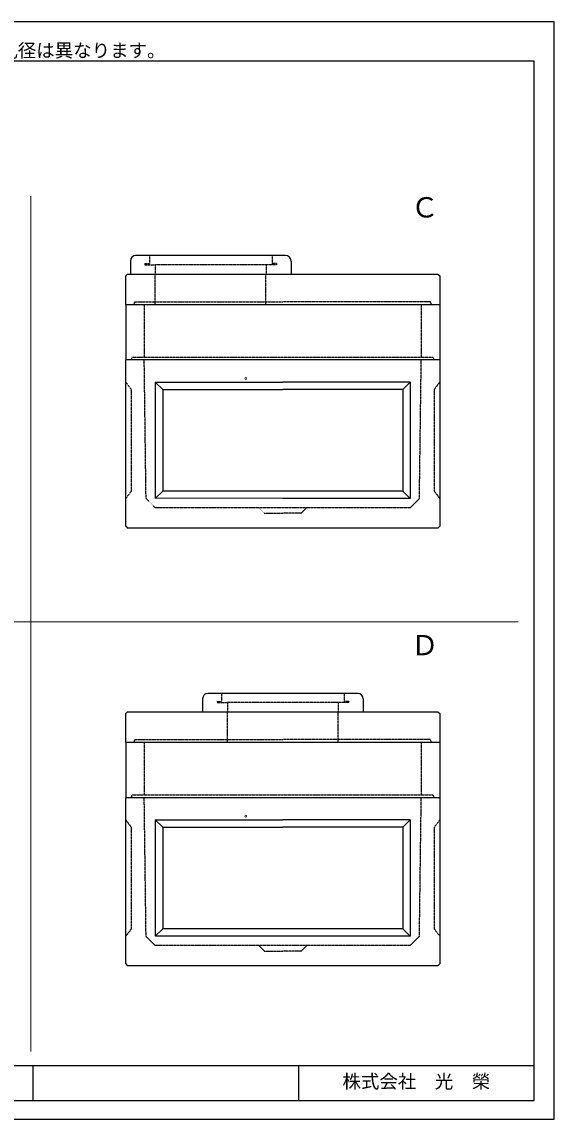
# Model space of a CAD drawing. Units: millimetres, scale not verified. Extents: x -420 to 421, y -297 to 297.
# Drawn here: x 133 to 421, y -297 to 297 of the extents above; entities that cross this region are included whole.
import ezdxf
from ezdxf.enums import TextEntityAlignment as Align

# ---------------------------------------------------------------- set-up
doc = ezdxf.new("R2010")
doc.units = ezdxf.units.MM
doc.linetypes.add('USER2', pattern=[4.7625, 3.175, -1.5875])
doc.layers.add('0-0', color=7, linetype='Continuous')
for name, color, linetype, lineweight in [('0-1_0', 9, 'Continuous', 25), ('0-2_dims', 7, 'Continuous', 18), ('0-3_pen1実線', 4, 'Continuous', 13), ('0-4_pen3実線', 7, 'Continuous', 25), ('0-5_pen4実線', 7, 'Continuous', 25), ('0-6_pen2破線', 3, 'USER2', 25)]:
    doc.layers.add(name, color=color, linetype=linetype, lineweight=lineweight)
doc.styles.add('ＭＳ ゴシック', font='')
doc.styles.get('ＭＳ ゴシック').set_extended_font_data('MS Gothic')

# ---------------------------------------------------------------- blocks, each defined once
blk = doc.blocks.new('部分図 1')
at = {"layer": '0-1_0'}
blk.add_lwpolyline([(0, 0), (16824, 0), (16824, 11878), (0, 11878)], close=True, dxfattribs=at)
at = {"layer": '0-2_dims'}
for p, q in [((11159.96, 731.96), (11159.96, 9993)), ((16434, 5383), (5700, 5383))]:
    blk.add_line(p, q, dxfattribs=at)
at = {"layer": '0-2_dims', "color": 2}
for centre in [(13485.93, 8018.4), (13485.93, 3278.4)]:
    blk.add_circle(centre, 11, dxfattribs=at)
at = {"layer": '0-3_pen1実線'}
for p, q in [((12505.93, 9243.08), (12499.97, 9249.03)), ((13287.93, 4503.08), (13281.97, 4509.03))]:
    blk.add_line(p, q, dxfattribs=at)
at = {"layer": '0-4_pen3実線'}
for p, q in [((12235.93, 9289.03), (12235.93, 9149.03)), ((13915.93, 9349.03), (12295.93, 9349.03)), ((13975.93, 9289.03), (13975.93, 9149.03)), ((12205.93, 9149), (12185.93, 9129)), ((12205.93, 9149), (15565.93, 9149)), ((15565.93, 9149), (15585.93, 9129)), ((12185.93, 8819), (12185.93, 9129)), ((15585.93, 9129), (15585.93, 8819)), ((12185.93, 8819), (15585.93, 8819)), ((12185.93, 8819), (12185.93, 8219)), ((12185.93, 6419), (12185.93, 8219)), ((15585.93, 8219), (15585.93, 6419)), ((12505.93, 7979), (12505.93, 6719)), ((12505.93, 7979), (13885.93, 7979)), ((12585.93, 7899), (12505.93, 7979)), ((15265.93, 7979), (13885.93, 7979)), ((15185.93, 7899), (15265.93, 7979)), ((15265.93, 7979), (15265.93, 6719)), ((12585.93, 7899), (12585.93, 6799)), ((12585.93, 7899), (13885.93, 7899)), ((15185.93, 7899), (13885.93, 7899)), ((15185.93, 7899), (15185.93, 6799)), ((12585.93, 6799), (12505.93, 6719)), ((13885.93, 6799), (12585.93, 6799)), ((15185.93, 6799), (13885.93, 6799)), ((15185.93, 6799), (15265.93, 6719)), ((13885.93, 6719), (12507.25, 6720.32)), ((15265.93, 6719), (13885.93, 6719)), ((12185.93, 6419), (12205.93, 6399)), ((15585.93, 6419), (15565.93, 6399)), ((15565.93, 6399), (12205.93, 6399)), ((13017.93, 4549.03), (13017.93, 4409.03)), ((14697.93, 4609.03), (13077.93, 4609.03)), ((14757.93, 4549.03), (14757.93, 4409.03)), ((12205.93, 4409), (12185.93, 4389)), ((12205.93, 4409), (15565.93, 4409)), ((15565.93, 4409), (15585.93, 4389)), ((12185.93, 4079), (12185.93, 4389)), ((15585.93, 4389), (15585.93, 4079)), ((12185.93, 4079), (12185.93, 3479)), ((12185.93, 4079), (15585.93, 4079)), ((12185.93, 1679), (12185.93, 3479)), ((15585.93, 3479), (15585.93, 1679)), ((12505.93, 3239), (12505.93, 1979)), ((12505.93, 3239), (13885.93, 3239)), ((12585.93, 3159), (12505.93, 3239)), ((15265.93, 3239), (13885.93, 3239)), ((15185.93, 3159), (15265.93, 3239)), ((15265.93, 3239), (15265.93, 1979)), ((12585.93, 3159), (12585.93, 2059)), ((12585.93, 3159), (13885.93, 3159)), ((15185.93, 3159), (13885.93, 3159)), ((15185.93, 3159), (15185.93, 2059)), ((12585.93, 2059), (12505.93, 1979)), ((13885.93, 2059), (12585.93, 2059)), ((15185.93, 2059), (13885.93, 2059)), ((15185.93, 2059), (15265.93, 1979)), ((13885.93, 1979), (12507.25, 1980.32)), ((15265.93, 1979), (13885.93, 1979)), ((12185.93, 1679), (12205.93, 1659)), ((15585.93, 1679), (15565.93, 1659)), ((15565.93, 1659), (12205.93, 1659)), ((11180, 580), (11180, 200))]:
    blk.add_line(p, q, dxfattribs=at)
for points in [[(15585.93, 8819), (15585.93, 8219), (12185.93, 8219)], [(15585.93, 4079), (15585.93, 3479), (12185.93, 3479)]]:
    blk.add_lwpolyline(points, dxfattribs=at)
for centre, start, end in [((12295.93, 9289.03), 90, 180), ((13915.93, 9289.03), 0, 90), ((13077.93, 4549.03), 90, 180), ((14697.93, 4549.03), 0, 90)]:
    blk.add_arc(centre, 60, start, end, dxfattribs=at)
at = {"layer": '0-5_pen4実線'}
for p, q in [((200, 580), (16610, 580)), ((14055, 580), (14055, 200))]:
    blk.add_line(p, q, dxfattribs=at)
blk.add_lwpolyline([(200, 200), (16610, 200), (16610, 11452), (200, 11452)], close=True, dxfattribs=at)
at = {"layer": '0-6_pen2破線'}
for p, q in [((12441.93, 9349.03), (12441.93, 9261.03)), ((13769.93, 9349.03), (13769.93, 9249.03)), ((12393.93, 9261.03), (12441.93, 9261.03)), ((12393.93, 9261.03), (12393.93, 9249.03)), ((12393.93, 9249.03), (12505.93, 9249.03)), ((12505.93, 9249.03), (12505.93, 9149.03)), ((13817.93, 9249.03), (12505.93, 9249.03)), ((12505.93, 8819), (12505.93, 9149)), ((13703.93, 8819), (13703.93, 9149)), ((13705.93, 9249.03), (13705.93, 9149.03)), ((13817.93, 9261.03), (13769.93, 9261.03)), ((13817.93, 9261.03), (13817.93, 9249.03)), ((12385.93, 8819), (12385.93, 8249)), ((15485.93, 8849), (13885.93, 8849)), ((15385.93, 8819), (15385.93, 8249)), ((15495.93, 8819), (15485.93, 8849)), ((12245.93, 8219), (12255.93, 8249)), ((12255.93, 8249), (13885.93, 8249)), ((12405.93, 6719), (12386.32, 8219)), ((13885.93, 8249), (15515.93, 8249)), ((15365.93, 6719), (15385.93, 8219)), ((15525.93, 8219), (15515.93, 8249)), ((12185.93, 7979), (12245.93, 7899)), ((15585.93, 7979), (15525.93, 7899)), ((12245.93, 7899), (12245.93, 6799)), ((15525.93, 7899), (15525.93, 6799)), ((12245.93, 6799), (12185.93, 6719)), ((15525.93, 6799), (15585.93, 6719)), ((12505.93, 6619), (12405.93, 6719)), ((15265.93, 6619), (15365.93, 6719)), ((13885.93, 6619), (12505.93, 6619)), ((13625.93, 6619), (13685.93, 6559)), ((13685.93, 6559), (13885.93, 6559)), ((15265.93, 6619), (13885.93, 6619)), ((14085.93, 6559), (13885.93, 6559)), ((14145.93, 6619), (14085.93, 6559)), ((13175.93, 4521.03), (13223.93, 4521.03)), ((13175.93, 4521.03), (13175.93, 4509.03)), ((13223.93, 4609.03), (13223.93, 4521.03)), ((14551.93, 4609.03), (14551.93, 4509.03)), ((14599.93, 4521.03), (14551.93, 4521.03)), ((14599.93, 4521.03), (14599.93, 4509.03)), ((13175.93, 4509.03), (13287.93, 4509.03)), ((13287.93, 4509.03), (13287.93, 4409.03)), ((14599.93, 4509.03), (13287.93, 4509.03)), ((13287.93, 4078.2), (13287.93, 4408.2)), ((14486.73, 4079), (14486.73, 4409)), ((14487.93, 4509.03), (14487.93, 4409.03)), ((12385.93, 4079), (12385.93, 3509)), ((15485.93, 4109), (13885.93, 4109)), ((15385.93, 4079), (15385.93, 3509)), ((15495.93, 4079), (15485.93, 4109)), ((12245.93, 3479), (12255.93, 3509)), ((12255.93, 3509), (13885.93, 3509)), ((12405.93, 1979), (12386.32, 3479)), ((13885.93, 3509), (15515.93, 3509)), ((15365.93, 1979), (15385.93, 3479)), ((15525.93, 3479), (15515.93, 3509)), ((12185.93, 3239), (12245.93, 3159)), ((15585.93, 3239), (15525.93, 3159)), ((12245.93, 3159), (12245.93, 2059)), ((15525.93, 3159), (15525.93, 2059)), ((12245.93, 2059), (12185.93, 1979)), ((15525.93, 2059), (15585.93, 1979)), ((12505.93, 1879), (12405.93, 1979)), ((15265.93, 1879), (15365.93, 1979)), ((13885.93, 1879), (12505.93, 1879)), ((13625.93, 1879), (13685.93, 1819)), ((13685.93, 1819), (13885.93, 1819)), ((15265.93, 1879), (13885.93, 1879)), ((14085.93, 1819), (13885.93, 1819)), ((14145.93, 1879), (14085.93, 1819))]:
    blk.add_line(p, q, dxfattribs=at)
for points in [[(12275.93, 8819), (12285.93, 8849), (13885.93, 8849)], [(12275.93, 4079), (12285.93, 4109), (13885.93, 4109)]]:
    blk.add_lwpolyline(points, dxfattribs=at)
at = {"layer": '0-2_dims', "style": 'ＭＳ ゴシック'}
for s, height, p in [('※ＦＥＰ管メーカー・継手メーカーに依り、削孔径は異なります。', 146.6, (6617.66, 11451.93)), ('Ｃ', 219.9, (15273.19, 9694.8)), ('Ｄ', 219.9, (15273.19, 4954.8))]:
    blk.add_text(s, height=height, dxfattribs=at).set_placement(p, align=Align.BOTTOM_LEFT)
at = {"layer": '0-4_pen3実線', "style": 'ＭＳ ゴシック'}
blk.add_text('株式会社\u3000光\u3000榮', height=146.6, dxfattribs=at).set_placement((14533, 290), align=Align.BOTTOM_LEFT)

msp = doc.modelspace()

# ---------------------------------------------------------------- block references
at = {"layer": '0-0', "xscale": 0.05, "yscale": 0.05}
msp.add_blockref('部分図 1', (-420.5, -297), dxfattribs=at)

doc.saveas('drawing.dxf')
